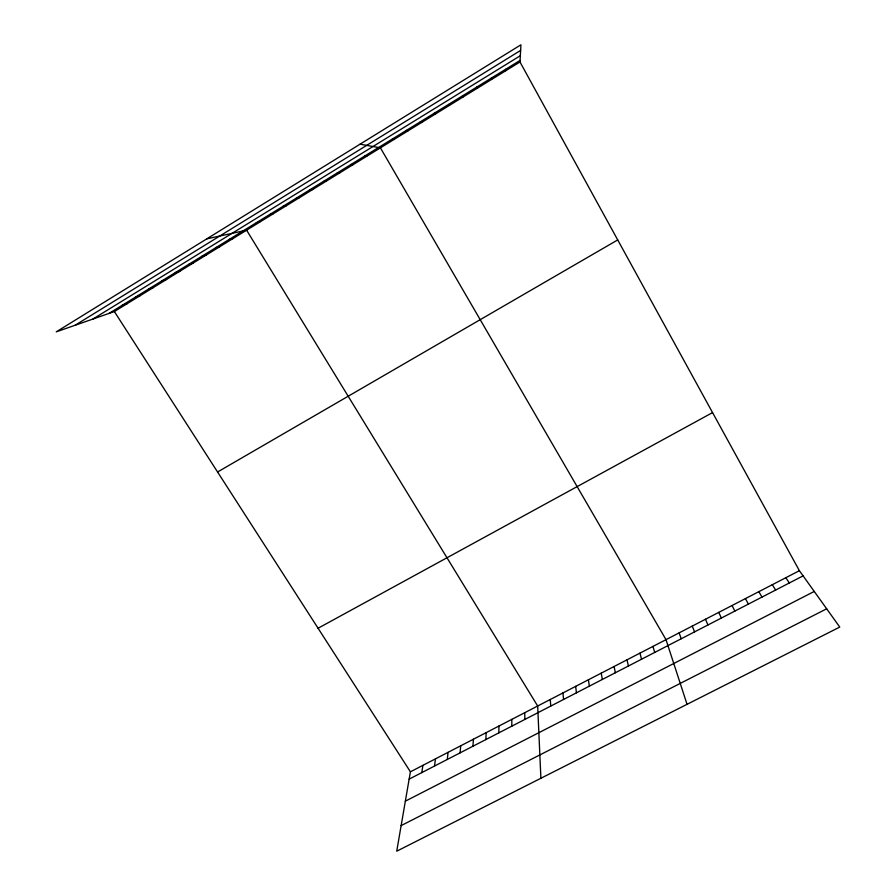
<?xml version="1.0" encoding="UTF-8"?>
<svg xmlns="http://www.w3.org/2000/svg" width="896" height="896" viewBox="0 0 896 896"><rect width="100%" height="100%" fill="white"/><g stroke="black" fill="none" stroke-linecap="round" stroke-linejoin="round"><path stroke-width="1.34" d="M511.795 726.174L511.829 719.376M498.792 732.894L498.971 726.018M485.834 739.581L486.181 732.626M519.982 61.981L520.934 44.8L56.246 331.856L114.363 311.539L519.982 61.981L799.389 570.696L839.754 627.066L396.726 851.2L410.413 771.803L114.363 311.539M472.931 746.234L473.424 739.222M460.074 752.864L460.723 745.786M447.272 759.472L448.078 752.326M434.515 766.058L435.478 758.845M421.803 772.61L422.923 765.33M75.13 325.248L520.621 50.422M93.027 318.998L520.33 55.709M109.043 313.398L520.061 60.424M217.571 471.99L617.714 239.926M318.069 628.242L712.555 412.597M410.413 771.803L799.389 570.696M409.147 779.139L803.096 575.882M405.35 801.17L814.251 591.45M401.139 825.608L826.672 608.798M122.181 305.312L127.344 303.554M135.374 297.192L140.37 295.534M148.624 289.038L153.462 287.482M161.93 280.84L166.6 279.395M175.291 272.619L179.794 271.286M188.72 264.365L193.043 263.133M202.194 256.066L206.349 254.946M215.723 247.733L219.71 246.725M229.32 239.366L233.128 238.47M206.774 238.862L246.602 230.182L537.667 706.014L540.893 778.266M256.278 222.779L259.739 222.096M269.629 214.558L272.922 213.987M283.046 206.304L286.171 205.834M296.52 198.005L299.466 197.658M310.05 189.683L312.816 189.437M323.646 181.317L326.222 181.194M337.288 172.917L339.685 172.906M350.986 164.483L353.214 164.584M364.75 156.016L366.789 156.24M360.058 144.178L380.419 147.851L666.008 639.654L687.042 704.323M392.448 138.97L394.117 139.418M406.381 130.39L407.859 130.962M420.381 121.778L421.669 122.472M434.437 113.131L435.534 113.938M448.56 104.44L449.456 105.37M462.728 95.715L463.445 96.768M785.826 577.718L789.342 582.971M772.296 584.707L775.645 590.038M758.834 591.674L761.992 597.083M745.416 598.606L748.395 604.094M732.054 605.517L734.854 611.083M718.749 612.394L721.37 618.05M476.974 86.946L477.49 88.133M705.488 619.248L707.941 624.982M692.272 626.08L694.557 631.882M679.123 632.878L681.229 638.758M652.96 646.408L654.718 652.434M639.946 653.128L641.547 659.232M491.277 78.142L491.59 79.453M626.998 659.826L628.421 666.008M614.085 666.501L615.35 672.75M601.227 673.154L602.336 679.47M588.426 679.773L589.355 686.157M575.658 686.37L576.442 692.832M562.946 692.944L563.562 699.474M505.635 69.306L505.758 70.739M550.29 699.485L550.738 706.082M524.72 712.701L524.854 719.443"/></g></svg>
